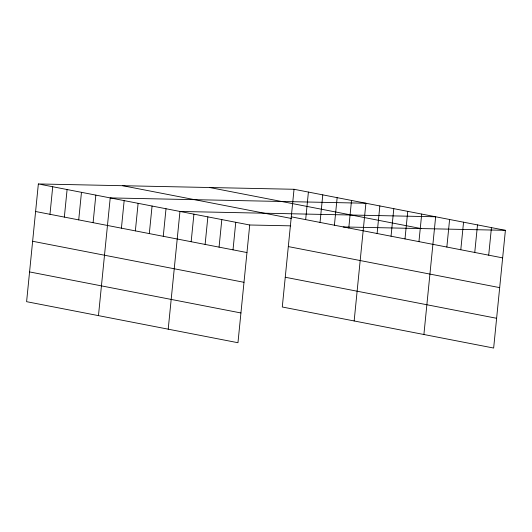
<?xml version="1.0" encoding="UTF-8"?>
<svg xmlns="http://www.w3.org/2000/svg" width="532" height="532" viewBox="0 0 532 532"><rect width="100%" height="100%" fill="white"/><g stroke="black" fill="none" stroke-linecap="round" stroke-linejoin="round"><path stroke-width="0.8" d="M38.351 183.952L26.6 301.677L237.964 342.721L249.714 224.996L38.351 183.952L294.036 189.279L505.4 230.323L493.649 348.048L282.286 307.004L294.036 189.279M49.975 214.303L52.721 186.745M64.345 217.089L67.099 189.538M78.716 219.882L81.469 192.325M93.093 222.675L95.84 195.118M98.467 315.636L110.217 197.911L365.903 203.231L354.152 320.956M121.416 228.175L124.162 200.617M135.361 230.881L138.114 203.324M149.312 233.588L152.066 206.037M163.264 236.301L166.017 208.743M168.212 329.175L179.962 211.45L435.648 216.777L423.898 334.502M191.161 241.714L193.914 214.163M205.113 244.427L207.866 216.87M219.064 247.134L221.817 219.576M233.016 249.84L235.762 222.29M305.661 219.63L308.407 192.072M320.031 222.416L322.784 194.858M334.402 225.209L337.155 197.651M348.779 228.002L351.526 200.444M377.102 233.501L379.848 205.944M391.047 236.208L393.8 208.65M404.998 238.915L407.751 211.357M418.95 241.628L421.703 214.07M446.847 247.041L449.6 219.483M460.798 249.754L463.552 222.196M474.75 252.461L477.503 224.903M488.702 255.167L491.448 227.61M249.714 224.996L290.698 225.847M343.2 226.945L505.4 230.323M209.661 187.523L421.025 228.56M291.283 216.837L502.647 257.88M122.726 185.715L291.463 218.479M288.317 246.589L499.681 287.632M35.597 211.51L246.961 252.554M285.258 277.252L496.622 318.289M32.632 241.269L243.995 282.306M29.573 271.925L240.936 312.962"/></g></svg>
